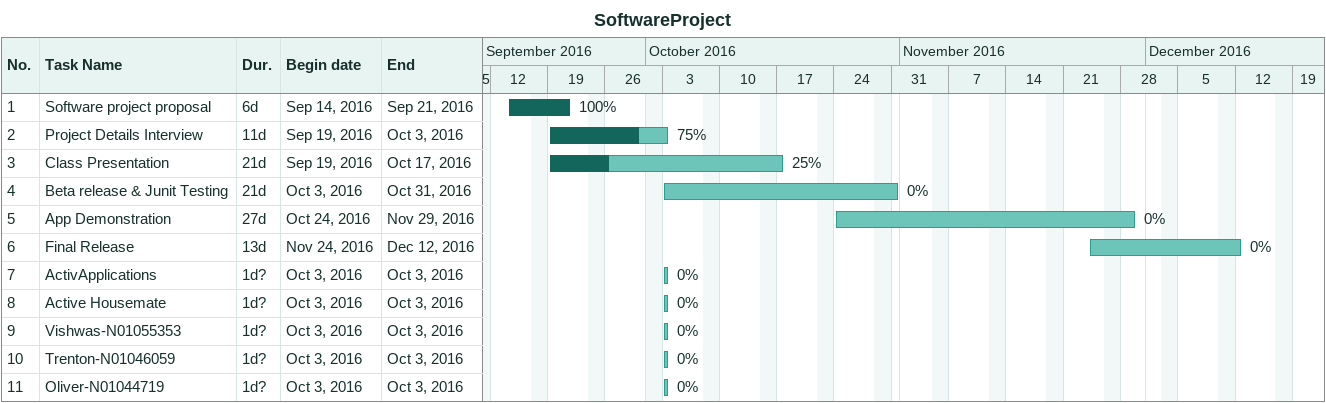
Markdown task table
SoftwareProject

| ID | Task | Duration | Start | Finish | % complete |
|---|---|---|---|---|---|
| 1 | Software project proposal | 6d | 2016-09-14 | 2016-09-21 | 100 |
| 2 | Project Details Interview | 11d | 2016-09-19 | 2016-10-03 | 75 |
| 3 | Class Presentation | 21d | 2016-09-19 | 2016-10-17 | 25 |
| 4 | Beta release & Junit Testing | 21d | 2016-10-03 | 2016-10-31 | 0 |
| 5 | App Demonstration | 27d | 2016-10-24 | 2016-11-29 | 0 |
| 6 | Final Release | 13d | 2016-11-24 | 2016-12-12 | 0 |
| 7 | ActivApplications | 1d? | 2016-10-03 | 2016-10-03 | 0 |
| 8 | Active Housemate | 1d? | 2016-10-03 | 2016-10-03 | 0 |
| 9 | Vishwas-N01055353 | 1d? | 2016-10-03 | 2016-10-03 | 0 |
| 10 | Trenton-N01046059 | 1d? | 2016-10-03 | 2016-10-03 | 0 |
| 11 | Oliver-N01044719 | 1d? | 2016-10-03 | 2016-10-03 | 0 |
